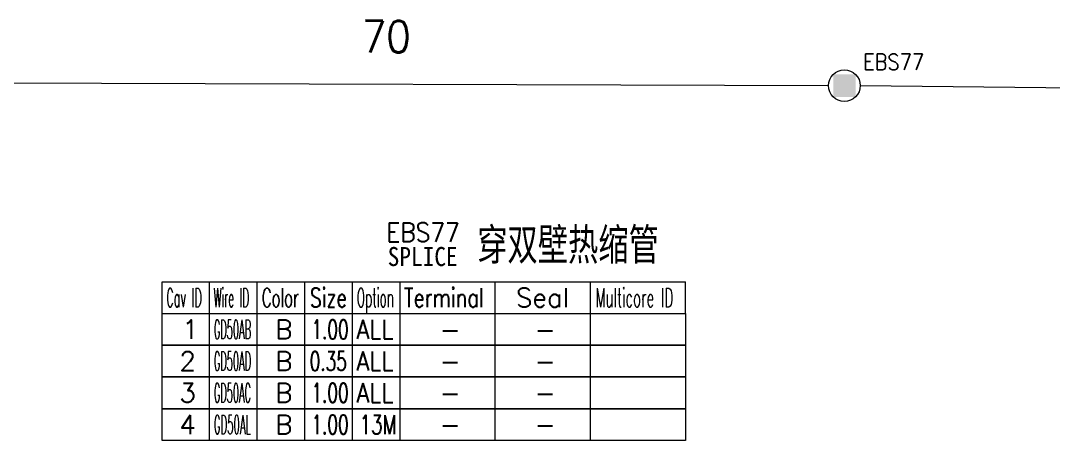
# Model space of a CAD drawing. Header units: inches. Extents: x 47316 to 59086, y 3141 to 11743.
# Drawn here: x 53910.2 to 54072.9, y 10077.5 to 10143.7 of the extents above; entities that cross this region are included whole.
import ezdxf

# ---------------------------------------------------------------- set-up
doc = ezdxf.new("R2010")
doc.units = ezdxf.units.IN
doc.header["$MEASUREMENT"] = 0
doc.styles.add('MtX_FangSong_GB2312', font='')
doc.styles.get("Standard").update_dxf_attribs({"font": ''})
doc.styles.get('MtX_FangSong_GB2312').set_extended_font_data('FangSong_GB2312')
doc.styles.get('Standard').set_extended_font_data('SimSun')
doc.linetypes.add('_VH_FELT_TAPE', pattern='A,0.4,-0.7,["FELT",Standard,S=0.3,R=0,X=-0.5,Y=-0.15],-0.7', length=1.8)

msp = doc.modelspace()

# ---------------------------------------------------------------- linework, layer by layer
at = {"color": 0, "linetype": '_VH_FELT_TAPE', "lineweight": 15, "ltscale": 5}
for p, q in [((53897.62, 10133.93), (54037.49, 10133.46)), ((54112.87, 10132.64), (54042.49, 10133.42))]:
    msp.add_line(p, q, dxfattribs=at)
at = {"color": 0, "linetype": 'Continuous', "lineweight": 15}
for p, q in [((53932.45, 10102.5), (54014.95, 10102.5)), ((53932.45, 10097.5), (53932.45, 10102.5)), ((53932.45, 10097.5), (54014.95, 10097.5))]:
    msp.add_line(p, q, dxfattribs=at)
at = {"color": 7, "linetype": 'Continuous', "lineweight": 15}
for p, q in [((53939.95, 10097.5), (53939.95, 10102.5)), ((53947.45, 10097.5), (53947.45, 10102.5)), ((53954.95, 10097.5), (53954.95, 10102.5)), ((53962.45, 10097.5), (53962.45, 10102.5)), ((53969.95, 10097.5), (53969.95, 10102.5)), ((53984.95, 10097.5), (53984.95, 10102.5)), ((53999.95, 10097.5), (53999.95, 10102.5)), ((54014.95, 10097.5), (54014.95, 10102.5))]:
    msp.add_line(p, q, dxfattribs=at)
at = {"color": 102, "linetype": 'Continuous', "lineweight": 15}
for p, q in [((53939.95, 10092.5), (53939.95, 10097.5)), ((53947.45, 10092.5), (53947.45, 10097.5)), ((53954.95, 10092.5), (53954.95, 10097.5)), ((53962.45, 10092.5), (53962.45, 10097.5)), ((53969.95, 10092.5), (53969.95, 10097.5)), ((53984.95, 10092.5), (53984.95, 10097.5)), ((53999.95, 10092.5), (53999.95, 10097.5)), ((53939.95, 10087.5), (53939.95, 10092.5)), ((53947.45, 10087.5), (53947.45, 10092.5)), ((53954.95, 10087.5), (53954.95, 10092.5)), ((53962.45, 10087.5), (53962.45, 10092.5)), ((53969.95, 10087.5), (53969.95, 10092.5)), ((53984.95, 10087.5), (53984.95, 10092.5)), ((53999.95, 10087.5), (53999.95, 10092.5)), ((53939.95, 10082.5), (53939.95, 10087.5)), ((53947.45, 10082.5), (53947.45, 10087.5)), ((53954.95, 10082.5), (53954.95, 10087.5)), ((53962.45, 10082.5), (53962.45, 10087.5)), ((53969.95, 10082.5), (53969.95, 10087.5)), ((53984.95, 10082.5), (53984.95, 10087.5)), ((53999.95, 10082.5), (53999.95, 10087.5)), ((53939.95, 10077.5), (53939.95, 10082.5)), ((53947.45, 10077.5), (53947.45, 10082.5)), ((53954.95, 10077.5), (53954.95, 10082.5)), ((53962.45, 10077.5), (53962.45, 10082.5)), ((53969.95, 10077.5), (53969.95, 10082.5)), ((53984.95, 10077.5), (53984.95, 10082.5)), ((53999.95, 10077.5), (53999.95, 10082.5))]:
    msp.add_line(p, q, dxfattribs=at)
at = {"color": 0, "linetype": 'Continuous', "lineweight": 15}
for points in [[(53932.45, 10092.5), (53932.45, 10097.5), (54014.95, 10097.5), (54014.95, 10092.5)], [(53932.45, 10087.5), (53932.45, 10092.5), (54014.95, 10092.5), (54014.95, 10087.5)], [(53932.45, 10082.5), (53932.45, 10087.5), (54014.95, 10087.5), (54014.95, 10082.5)], [(53932.45, 10077.5), (53932.45, 10082.5), (54014.95, 10082.5), (54014.95, 10077.5)]]:
    msp.add_lwpolyline(points, close=True, dxfattribs=at)
msp.add_circle((54039.99, 10133.45), 2.5, dxfattribs=at)
at = {"color": 0, "linetype": 'Continuous', "lineweight": 15, "extrusion": (0, 0, -1)}
msp.add_solid([(-54038.22, 10135.22), (-54038.22, 10131.68), (-54041.76, 10135.22), (-54041.76, 10131.68)], dxfattribs=at)

# ---------------------------------------------------------------- texts
at = {"lineweight": 15, "style": 'MtX_FangSong_GB2312', "width": 0.7}
msp.add_text('穿双壁热缩管', height=5, dxfattribs=at).set_placement((53982.11, 10105.91))
at = {"color": 7, "linetype": '_VH_FELT_TAPE', "lineweight": 18, "ltscale": 5, "insert": (53963.94, 10143.71), "char_height": 5, "width": 8.5714, "attachment_point": 1, "rotation": 359.8061}
msp.add_mtext('\\Fromans.shx;\\W0.9000000000;\\T1.0000000000;\\o\\l70', dxfattribs=at)
at = {"color": 21, "linetype": 'Continuous', "lineweight": 15, "attachment_point": 1}
for s, insert, char_height, width in [('\\Fromans.shx;\\W0.9000000000;\\T1.0000000000;\\o\\lEBS77', (54042.92, 10138.45), 2.5, 10.7143), ('\\Fromans.shx;\\W0.3760330579;\\T1.0000000000;\\o\\lGD50AB', (53940.61, 10096.5), 3, 6.5), ('\\Fromans.shx;\\W0.6500000000;\\T1.0000000000;\\o\\l1.00', (53956, 10096.5), 3, 6.5), ('\\Fromans.shx;\\W1.0000000000;\\T1.0000000000;\\o\\l-', (53976.16, 10096.5), 3, 3.7143), ('\\Fromans.shx;\\W0.3760330579;\\T1.0000000000;\\o\\lGD50AD', (53940.61, 10091.5), 3, 6.5), ('\\Fromans.shx;\\W0.6500000000;\\T1.0000000000;\\o\\l0.35', (53955.72, 10091.5), 3, 6.5), ('\\Fromans.shx;\\W1.0000000000;\\T1.0000000000;\\o\\l-', (53976.16, 10091.5), 3, 3.7143), ('\\Fromans.shx;\\W0.3760330579;\\T1.0000000000;\\o\\lGD50AC', (53940.61, 10086.5), 3, 6.5), ('\\Fromans.shx;\\W0.6500000000;\\T1.0000000000;\\o\\l1.00', (53956, 10086.5), 3, 6.5), ('\\Fromans.shx;\\W1.0000000000;\\T1.0000000000;\\o\\l-', (53976.16, 10086.5), 3, 3.7143), ('\\Fromans.shx;\\W0.3888888889;\\T1.0000000000;\\o\\lGD50AL', (53940.61, 10081.5), 3, 6.5), ('\\Fromans.shx;\\W0.6500000000;\\T1.0000000000;\\o\\l1.00', (53956, 10081.5), 3, 6.5), ('\\Fromans.shx;\\W1.0000000000;\\T1.0000000000;\\o\\l-', (53976.16, 10081.5), 3, 3.7143)]:
    msp.add_mtext(s, dxfattribs=dict(at, insert=insert, char_height=char_height, width=width))
at = {"color": 6, "linetype": 'Continuous', "lineweight": 20, "char_height": 3, "attachment_point": 1}
for s, insert, width in [('\\Fromans.shx;\\W0.9000000000;\\T1.0000000000;\\o\\lEBS77', (53967.78, 10111.82), 12.8571), ('\\f黑体|b0|i0|c1|p0;\\W0.9000000000;\\T1.0000000000;\\o\\lSPLICE', (53968.01, 10108), 11.6494)]:
    msp.add_mtext(s, dxfattribs=dict(at, insert=insert, width=width))
at = {"color": 7, "linetype": 'Continuous', "lineweight": 15, "char_height": 3, "attachment_point": 1}
for s, insert, width in [('\\Fromans.shx;\\W0.4292452830;\\T1.0000000000;\\o\\lCav ID', (53933.13, 10101.5), 6.5), ('\\Fromans.shx;\\W0.4026548673;\\T1.0000000000;\\o\\lWire ID', (53940.56, 10101.5), 6.5), ('\\Fromans.shx;\\W0.5687500000;\\T1.0000000000;\\o\\lColor', (53948.19, 10101.5), 6.5), ('\\Fromans.shx;\\W0.7222222222;\\T1.0000000000;\\o\\lSize', (53955.75, 10101.5), 6.5), ('\\Fromans.shx;\\W0.4595959596;\\T1.0000000000;\\o\\lOption', (53963.14, 10101.5), 6.5), ('\\Fromans.shx;\\W0.7480916031;\\T1.0000000000;\\o\\lTerminal', (53970.55, 10101.5), 14), ('\\Fromans.shx;\\W1.0000000000;\\T1.0000000000;\\o\\lSeal', (53988.23, 10101.5), 9.2857), ('\\Fromans.shx;\\W0.5185185185;\\T1.0000000000;\\o\\lMulticore ID', (54000.74, 10101.5), 14), ('\\Fromans.shx;\\W1.0000000000;\\T1.0000000000;\\o\\l1', (53935.62, 10096.5), 2.8571), ('\\Fromans.shx;\\W1.0000000000;\\T1.0000000000;\\o\\l2', (53935.2, 10091.5), 2.8571), ('\\Fromans.shx;\\W1.0000000000;\\T1.0000000000;\\o\\l3', (53935.2, 10086.5), 2.8571), ('\\Fromans.shx;\\W1.0000000000;\\T1.0000000000;\\o\\l4', (53935.2, 10081.5), 2.8571)]:
    msp.add_mtext(s, dxfattribs=dict(at, insert=insert, width=width))
at = {"color": 140, "linetype": 'Continuous', "lineweight": 15, "char_height": 3, "attachment_point": 1}
for s, insert, width in [('\\Fromans.shx;\\W1.0000000000;\\T1.0000000000;\\o\\lB', (53950.27, 10096.5), 3), ('\\Fromans.shx;\\W0.8750000000;\\T1.0000000000;\\o\\lALL', (53963.07, 10096.5), 6.5), ('\\Fromans.shx;\\W1.0000000000;\\T1.0000000000;\\o\\l-', (53991.16, 10096.5), 3.7143), ('\\Fromans.shx;\\W1.0000000000;\\T1.0000000000;\\o\\lB', (53950.27, 10091.5), 3), ('\\Fromans.shx;\\W0.8750000000;\\T1.0000000000;\\o\\lALL', (53963.07, 10091.5), 6.5), ('\\Fromans.shx;\\W1.0000000000;\\T1.0000000000;\\o\\l-', (53991.16, 10091.5), 3.7143), ('\\Fromans.shx;\\W1.0000000000;\\T1.0000000000;\\o\\lB', (53950.27, 10086.5), 3), ('\\Fromans.shx;\\W0.8750000000;\\T1.0000000000;\\o\\lALL', (53963.07, 10086.5), 6.5), ('\\Fromans.shx;\\W1.0000000000;\\T1.0000000000;\\o\\l-', (53991.16, 10086.5), 3.7143), ('\\Fromans.shx;\\W1.0000000000;\\T1.0000000000;\\o\\lB', (53950.27, 10081.5), 3), ('\\Fromans.shx;\\W0.7109375000;\\T1.0000000000;\\o\\l13M', (53963.55, 10081.5), 6.5), ('\\Fromans.shx;\\W1.0000000000;\\T1.0000000000;\\o\\l-', (53991.16, 10081.5), 3.7143)]:
    msp.add_mtext(s, dxfattribs=dict(at, insert=insert, width=width))

doc.saveas('drawing.dxf')
